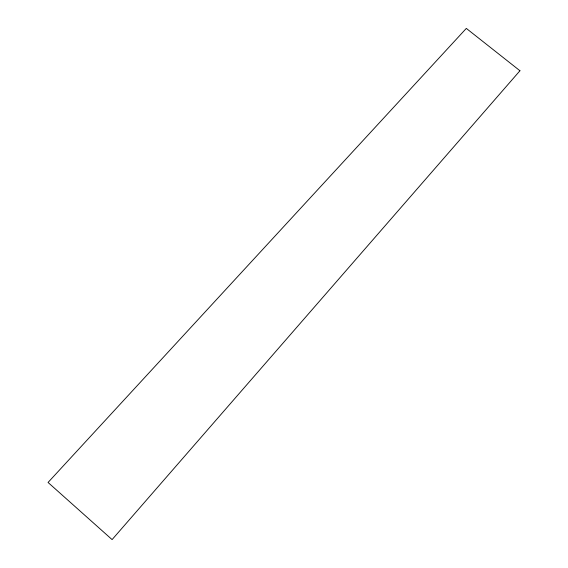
<?xml version="1.0" encoding="UTF-8"?>
<svg xmlns="http://www.w3.org/2000/svg" width="568" height="568" viewBox="0 0 568 568"><rect width="100%" height="100%" fill="white"/><g stroke="black" fill="none" stroke-linecap="round" stroke-linejoin="round"><path stroke-width="0.85" d="M519.947 70.752L112.095 539.6L48.053 482.459L466.314 28.4L519.947 70.752"/></g></svg>
